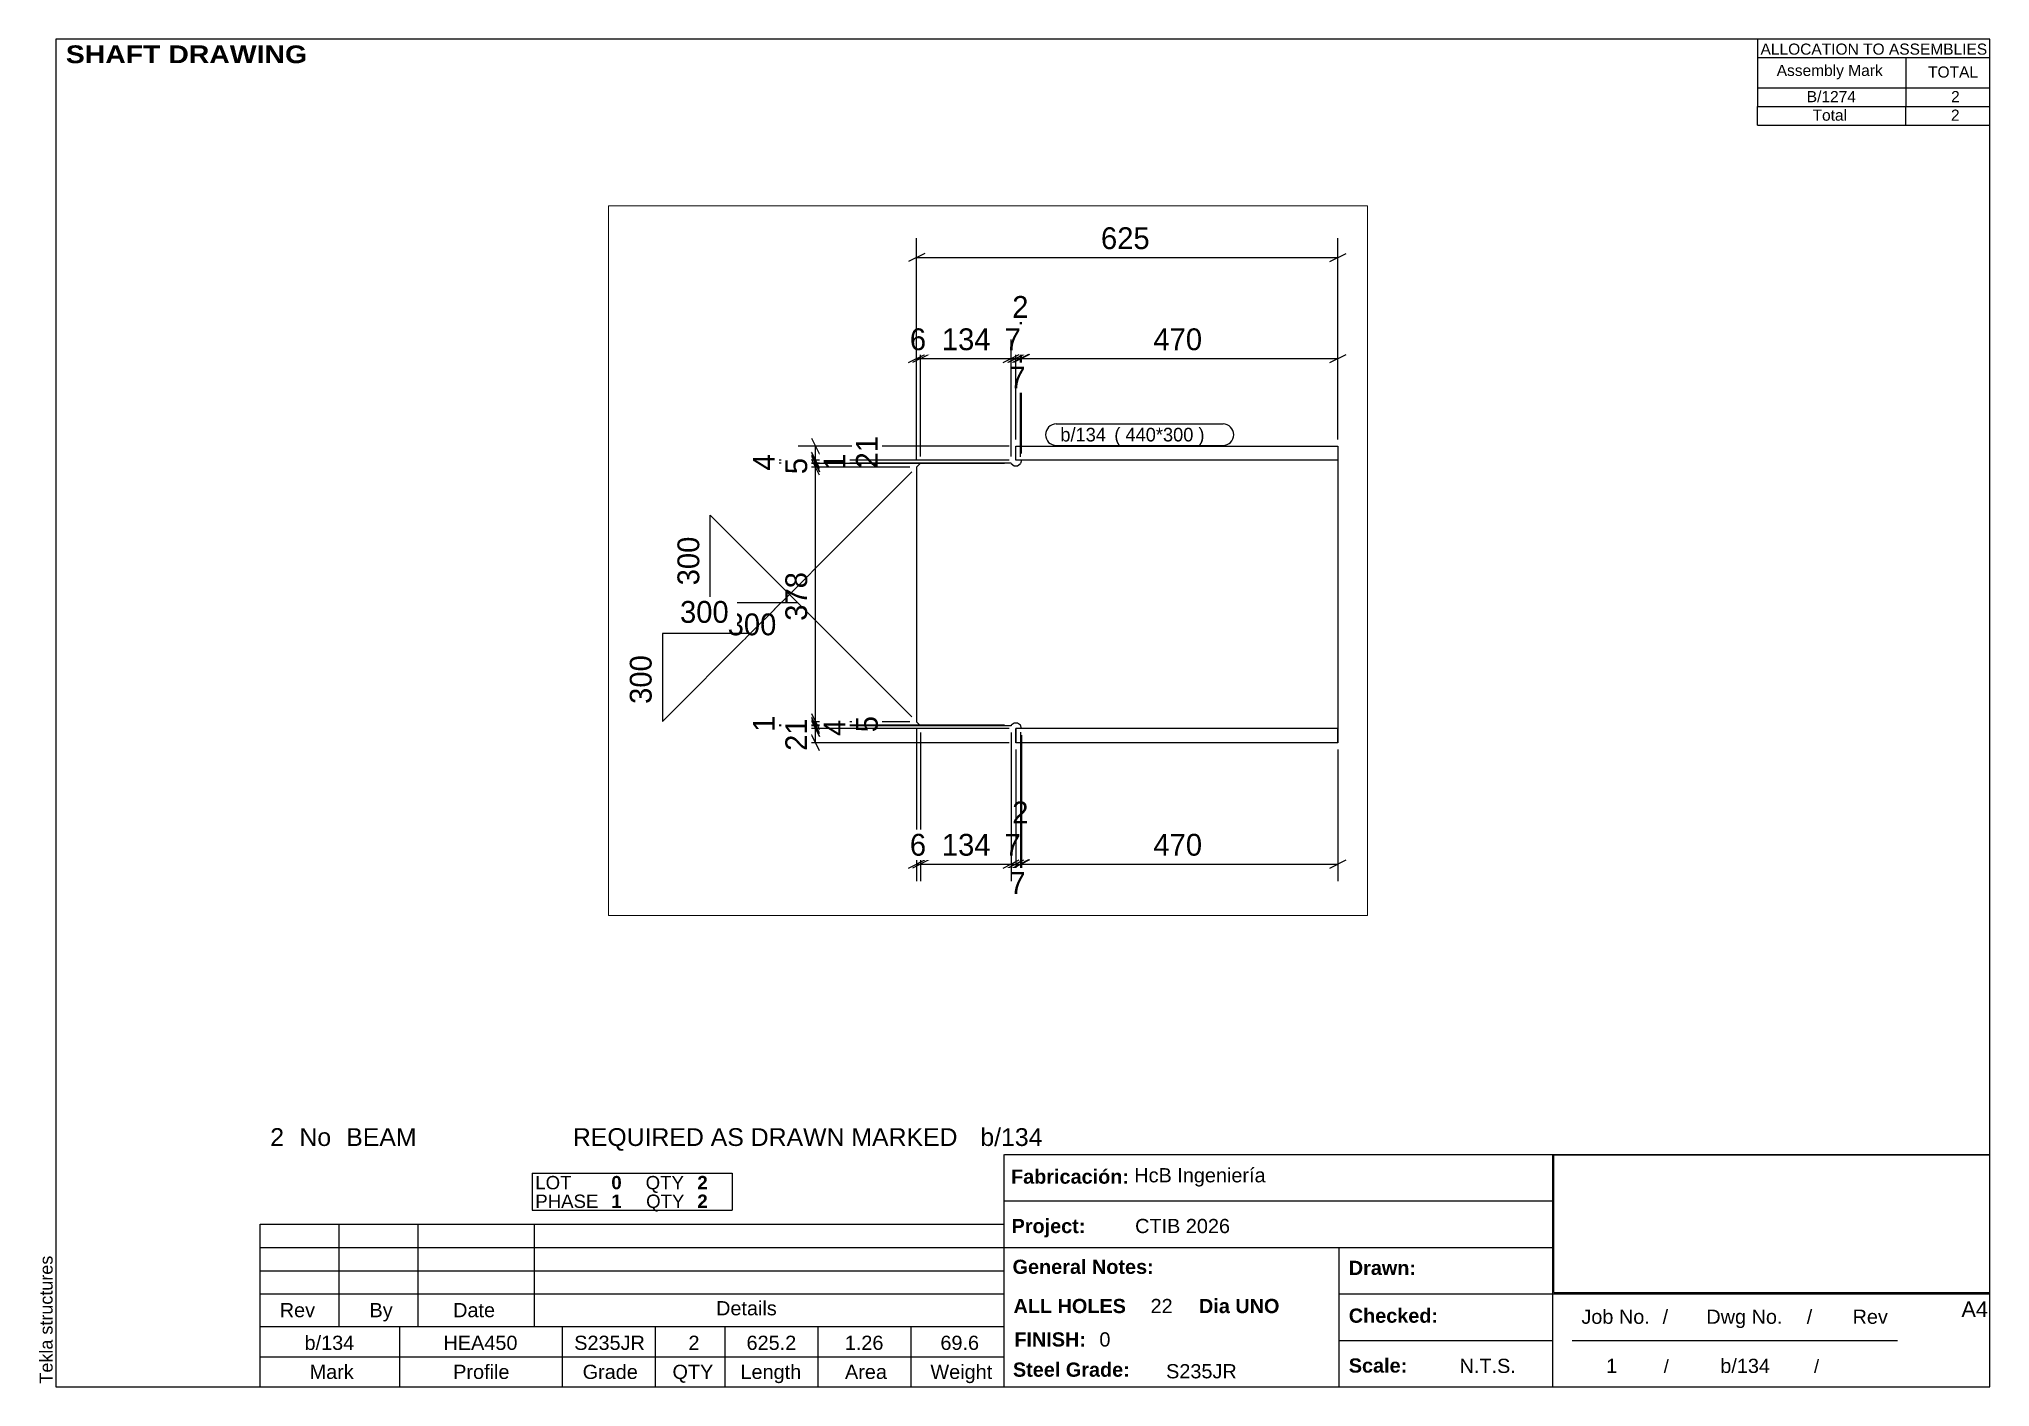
# Paper-space layout 'Layout1' of a CAD drawing. Header units: millimetres. Extents: x 2 to 292, y 5 to 205.
# The model-space entities are those that its viewports show. They can reach past a viewport. Long polylines and large blocks are cut down to what shows.
import ezdxf

# ---------------------------------------------------------------- set-up
doc = ezdxf.new("R2010")
doc.units = ezdxf.units.MM
doc.linetypes.add('DXK_LINE_DOT4', pattern=[0.9408, 0.4704, -0.4704])
doc.layers.add('Viewport layer', color=7, linetype='Continuous', plot=False)
doc.styles.add('Arial', font='ARIAL.TTF', dxfattribs={"height": 0.2})
doc.styles.add('Arial Black', font='ARIBLK.TTF', dxfattribs={"height": 0.2})
doc.styles.add('Arial Bold', font='ARIALBD.TTF', dxfattribs={"height": 0.2})
doc.styles.add('Comic Sans MS', font='COMIC.TTF', dxfattribs={"height": 0.2})

msp = doc.modelspace()

# ---------------------------------------------------------------- linework, layer by layer
at = {"color": 8, "linetype": 'Continuous'}
for p, q in [((1082.5, 706.4), (1082.5, 1004.8)), ((469.2, 982.4), (445.2, 970.4)), ((457.2, 976.4), (1082.5, 976.4)), ((1070.5, 970.4), (1094.5, 982.4)), ((611.3, 680.5), (611.3, 902.8)), ((612.9, 685.4), (612.9, 902.8)), ((457.2, 675.2), (457.2, 854.8)), ((463.2, 681.2), (463.2, 854.8)), ((463.2, 681.2), (463.2, 854.8)), ((604.5, 706.4), (604.5, 852)), ((611.3, 680.5), (611.3, 852)), ((612.9, 685.4), (612.9, 854.8)), ((1082.5, 706.4), (1082.5, 854.8)), ((445.2, 820.4), (469.2, 832.4)), ((475.2, 832.4), (451.2, 820.4)), ((457.2, 826.4), (463.2, 826.4)), ((592.5, 820.4), (616.5, 832.4)), ((599.3, 820.4), (623.3, 832.4)), ((623.3, 832.4), (599.3, 820.4)), ((624.9, 832.4), (600.9, 820.4)), ((624.9, 832.4), (600.9, 820.4)), ((604.5, 826.4), (611.3, 826.4)), ((611.3, 826.4), (612.9, 826.4)), ((612.9, 826.4), (1082.5, 826.4)), ((1070.5, 820.4), (1094.5, 832.4)), ((594.5, 696.4), (281.6, 696.4)), ((301.2, 708.4), (313.2, 684.4)), ((307.2, 675.4), (307.2, 696.4)), ((594.5, 675.4), (281.6, 675.4)), ((313.2, 663.4), (301.2, 687.4)), ((301.2, 687.4), (313.2, 663.4)), ((313.2, 659.2), (301.2, 683.2)), ((301.2, 683.2), (313.2, 659.2)), ((313.2, 658.5), (301.2, 682.5)), ((313.2, 653.2), (301.2, 677.2)), ((307.2, 671.2), (307.2, 675.4)), ((307.2, 670.5), (307.2, 671.2)), ((447.2, 665.2), (278.8, 665.2)), ((307.2, 287.6), (307.2, 665.2)), ((150.7, 463.8), (150.7, 594.1)), ((80, 418.3), (80, 288)), ((301.2, 299.6), (313.2, 275.6)), ((301.2, 299.6), (313.2, 275.6)), ((313.2, 270.3), (301.2, 294.3)), ((301.2, 294.3), (313.2, 270.3)), ((313.2, 269.6), (301.2, 293.6)), ((301.2, 293.6), (313.2, 269.6)), ((447.2, 287.6), (278.8, 287.6)), ((447.2, 287.6), (281.6, 287.6)), ((587.7, 282.3), (281.6, 282.3)), ((313.2, 265.4), (301.2, 289.4)), ((307.2, 282.3), (307.2, 287.6)), ((307.2, 281.6), (307.2, 282.3)), ((307.2, 277.4), (307.2, 281.6)), ((457.2, 277.6), (457.2, 50.8)), ((463.2, 271.6), (463.2, 50.8)), ((463.2, 271.6), (463.2, 50.8)), ((597.5, 271.6), (597.5, 50.8)), ((604.5, 246.4), (604.5, 50.8)), ((1082.5, 246.4), (1082.5, 50.8)), ((445.2, 70.4), (469.2, 82.4)), ((475.2, 82.4), (451.2, 70.4)), ((457.2, 76.4), (463.2, 76.4)), ((585.5, 70.4), (609.5, 82.4)), ((616.5, 82.4), (592.5, 70.4)), ((597.5, 76.4), (604.5, 76.4)), ((1070.5, 70.4), (1094.5, 82.4))]:
    msp.add_line(p, q, dxfattribs=at)
at = {"color": 7, "linetype": 'Continuous'}
for p, q in [((604.5, 696.4), (1082.5, 696.4)), ((604.5, 675.4), (604.5, 696.4)), ((1082.5, 696.4), (1082.5, 277.4)), ((463.2, 671.2), (457.2, 665.2)), ((597.5, 671.2), (463.2, 671.2)), ((597.7, 670.5), (597.5, 671.2)), ((597.7, 670.5), (601.9, 667.4)), ((601.9, 667.4), (607.1, 667.4)), ((1082.5, 675.4), (604.5, 675.4)), ((607.1, 667.4), (611.3, 670.5)), ((612.9, 675.4), (611.3, 670.5)), ((457.2, 665.2), (457.2, 287.6)), ((463.2, 281.6), (457.2, 287.6)), ((597.5, 281.6), (463.2, 281.6)), ((597.7, 282.3), (597.5, 281.6)), ((601.9, 285.4), (597.7, 282.3)), ((607.1, 285.4), (601.9, 285.4)), ((1082.5, 277.4), (604.5, 277.4)), ((604.5, 277.4), (604.5, 256.4)), ((611.3, 282.3), (607.1, 285.4)), ((612.9, 277.4), (611.3, 282.3)), ((1082.5, 277.4), (1082.5, 256.4)), ((1082.5, 256.4), (604.5, 256.4))]:
    msp.add_line(p, q, dxfattribs=at)
at = {"color": 7, "linetype": 'DXK_LINE_DOT4'}
for p, q in [((604.5, 675.4), (604.5, 696.4)), ((597.7, 670.5), (597.5, 671.2)), ((597.5, 281.6), (597.7, 282.3)), ((604.5, 256.4), (604.5, 277.4)), ((1082.5, 256.4), (1082.5, 277.4))]:
    msp.add_line(p, q, dxfattribs=at)

# ---------------------------------------------------------------- next in the draw order: wipeouts: each hides what was drawn before it
at = {"color": 0}
for points in [[(815.4, 982.4), (815.4, 1027.2), (724.4, 1027.2), (724.4, 982.4)], [(631.5, 880.4), (631.5, 925.2), (592.7, 925.2), (592.7, 880.4)], [(893.2, 832.4), (893.2, 877.2), (802.2, 877.2), (802.2, 832.4)], [(627.3, 775.6), (627.3, 820.4), (588.5, 820.4), (588.5, 775.6)], [(406, 714.9), (361.2, 714.9), (361.2, 656.9), (406, 656.9)], [(744.6, 703.4), (744.6, 723.4), (670.5, 723.4), (670.5, 703.4)], [(301.2, 521.9), (256.4, 521.9), (256.4, 430.9), (301.2, 430.9)], [(406, 304.4), (361.2, 304.4), (361.2, 265.5), (406, 265.5)], [(620.4, 82.4), (620.4, 127.2), (581.5, 127.2), (581.5, 82.4)]]:
    msp.add_wipeout(points, dxfattribs=at)

# ---------------------------------------------------------------- next in the draw order: linework, layer by layer
at = {"color": 8, "linetype": 'Continuous'}
for p, q in [((597.5, 681.2), (597.5, 854.8)), ((604.5, 706.4), (604.5, 854.8)), ((585.5, 820.4), (609.5, 832.4)), ((616.5, 832.4), (592.5, 820.4)), ((597.5, 826.4), (604.5, 826.4)), ((594.5, 675.4), (230.8, 675.4)), ((587.5, 671.2), (230.8, 671.2)), ((587.5, 671.2), (281.6, 671.2)), ((587.7, 670.5), (281.6, 670.5)), ((281, 463.8), (150.7, 594.1)), ((281, 463.8), (150.7, 463.8)), ((587.7, 282.3), (230.8, 282.3)), ((587.5, 281.6), (230.8, 281.6)), ((587.5, 281.6), (281.6, 281.6)), ((594.5, 277.4), (281.6, 277.4)), ((611.3, 272.3), (611.3, 50.8)), ((612.9, 267.4), (612.9, 50.8)), ((592.5, 70.4), (616.5, 82.4)), ((599.3, 70.4), (623.3, 82.4)), ((623.3, 82.4), (599.3, 70.4)), ((624.9, 82.4), (600.9, 70.4)), ((624.9, 82.4), (600.9, 70.4)), ((604.5, 76.4), (611.3, 76.4)), ((611.3, 76.4), (612.9, 76.4)), ((612.9, 76.4), (1082.5, 76.4))]:
    msp.add_line(p, q, dxfattribs=at)

# ---------------------------------------------------------------- next in the draw order: texts
at = {"color": 3, "style": 'Comic Sans MS'}
for s, height, p in [('625', 32.38, (730.8, 988.8)), ('2', 32.4, (599.1, 886.8)), ('470', 32.38, (808.6, 838.8)), ('7', 32.4, (594.9, 782)), ('7', 32.4, (587.9, 88.8))]:
    msp.add_text(s, height=height, dxfattribs=at).set_placement(p)
for s, height, p in [('21', 32.38, (399.6, 663.3)), ('378', 32.38, (294.8, 437.3)), ('5', 32.4, (399.6, 271.9))]:
    msp.add_text(s, height=height, rotation=90.0002, dxfattribs=at).set_placement(p)

# ---------------------------------------------------------------- next in the draw order: wipeouts: each hides what was drawn before it
at = {"color": 0}
msp.add_wipeout([(744.6, 703.4), (744.6, 723.4), (670.5, 723.4), (670.5, 703.4)], dxfattribs=at)

# ---------------------------------------------------------------- next in the draw order: linework, layer by layer
at = {"color": 7, "linetype": 'Continuous'}
msp.add_arc((664.5, 713.4), 16, 90, 270, dxfattribs=at)

# ---------------------------------------------------------------- next in the draw order: wipeouts: each hides what was drawn before it
at = {"color": 0}
for points in [[(620.4, 832.4), (620.4, 877.2), (581.5, 877.2), (581.5, 832.4)], [(905.9, 703.4), (905.9, 723.4), (750.6, 723.4), (750.6, 703.4)], [(253.2, 692.7), (208.4, 692.7), (208.4, 653.9), (253.2, 653.9)], [(358, 686.8), (313.2, 686.8), (313.2, 654.8), (358, 654.8)], [(141.1, 574.5), (96.3, 574.5), (96.3, 483.5), (141.1, 483.5)], [(261.4, 409.4), (261.4, 454.2), (170.4, 454.2), (170.4, 409.4)], [(253.2, 298), (208.4, 298), (208.4, 266), (253.2, 266)], [(358, 298.9), (313.2, 298.9), (313.2, 260.1), (358, 260.1)], [(631.5, 130.4), (631.5, 175.2), (592.7, 175.2), (592.7, 130.4)], [(893.2, 82.4), (893.2, 127.2), (802.2, 127.2), (802.2, 82.4)]]:
    msp.add_wipeout(points, dxfattribs=at)

# ---------------------------------------------------------------- next in the draw order: linework, layer by layer
at = {"color": 8, "linetype": 'Continuous'}
for p, q in [((597.5, 681.2), (597.5, 854.8)), ((463.2, 826.4), (597.5, 826.4)), ((585.5, 820.4), (609.5, 832.4)), ((587.7, 670.5), (278.8, 670.5)), ((301.2, 682.5), (313.2, 658.5)), ((313.2, 653.2), (301.2, 677.2)), ((307.2, 665.2), (307.2, 670.5)), ((447.2, 665.2), (278.8, 665.2)), ((210.3, 418.3), (80, 288)), ((210.3, 418.3), (80, 418.3)), ((594.5, 277.4), (278.8, 277.4)), ((301.2, 289.4), (313.2, 265.4)), ((313.2, 244.4), (301.2, 268.4)), ((307.2, 256.4), (307.2, 277.4)), ((611.3, 272.3), (611.3, 48)), ((612.9, 267.4), (612.9, 50.8)), ((594.5, 256.4), (278.8, 256.4)), ((604.5, 246.4), (604.5, 48))]:
    msp.add_line(p, q, dxfattribs=at)

# ---------------------------------------------------------------- next in the draw order: texts
at = {"color": 3, "style": 'Comic Sans MS'}
for s, height, p in [('7', 32.4, (587.9, 838.8)), ('300', 32.38, (176.8, 415.8)), ('2', 32.4, (599.1, 136.8)), ('470', 32.38, (808.6, 88.8))]:
    msp.add_text(s, height=height, dxfattribs=at).set_placement(p)
for s, height, p in [('4', 32.4, (246.8, 660.3)), ('1', 32.4, (351.6, 661.2)), ('300', 32.38, (134.7, 489.9)), ('1', 32.4, (246.8, 272.4)), ('4', 32.4, (351.6, 266.5))]:
    msp.add_text(s, height=height, rotation=90.0002, dxfattribs=at).set_placement(p)

# ---------------------------------------------------------------- next in the draw order: wipeouts: each hides what was drawn before it
at = {"color": 0}
msp.add_wipeout([(905.9, 703.4), (905.9, 723.4), (750.6, 723.4), (750.6, 703.4)], dxfattribs=at)

# ---------------------------------------------------------------- next in the draw order: linework, layer by layer
at = {"color": 7, "linetype": 'Continuous'}
for p, q in [((664.5, 729.4), (911.9, 729.4)), ((664.5, 697.4), (911.9, 697.4))]:
    msp.add_line(p, q, dxfattribs=at)
msp.add_arc((911.9, 713.4), 16, 270, 90, dxfattribs=at)

# ---------------------------------------------------------------- next in the draw order: texts
at = {"color": 3, "style": 'Comic Sans MS'}
for s, height, p in [('b/134', 20.23, (670.5, 703.4)), ('(\xa0440*300\xa0) ', 20.234, (750.6, 703.4))]:
    msp.add_text(s, height=height, dxfattribs=at).set_placement(p)

# ---------------------------------------------------------------- next in the draw order: wipeouts: each hides what was drawn before it
at = {"color": 0}
for points in [[(572.4, 832.4), (572.4, 877.2), (488.3, 877.2), (488.3, 832.4)], [(301.2, 687.3), (256.4, 687.3), (256.4, 648.4), (301.2, 648.4)], [(190.7, 427.9), (190.7, 472.7), (99.7, 472.7), (99.7, 427.9)], [(70.4, 398.6), (25.6, 398.6), (25.6, 307.6), (70.4, 307.6)], [(301.2, 295.9), (256.4, 295.9), (256.4, 237.9), (301.2, 237.9)], [(627.3, 25.6), (627.3, 70.4), (588.5, 70.4), (588.5, 25.6)]]:
    msp.add_wipeout(points, dxfattribs=at)

# ---------------------------------------------------------------- next in the draw order: linework, layer by layer
at = {"color": 8, "linetype": 'Continuous'}
for p, q in [((475.2, 832.4), (451.2, 820.4)), ((450.2, 658.1), (210.3, 418.3)), ((450.2, 294.7), (281, 463.8)), ((597.5, 271.6), (597.5, 50.8)), ((463.2, 76.4), (597.5, 76.4)), ((585.5, 70.4), (609.5, 82.4))]:
    msp.add_line(p, q, dxfattribs=at)

# ---------------------------------------------------------------- next in the draw order: texts
at = {"color": 3, "style": 'Comic Sans MS'}
for s, height, p in [('134', 32.38, (494.7, 838.8)), ('300', 32.38, (106.1, 434.3)), ('7', 32.4, (594.9, 32))]:
    msp.add_text(s, height=height, dxfattribs=at).set_placement(p)
for s, height, p in [('5', 32.4, (294.8, 654.8)), ('300', 32.38, (64, 314)), ('21', 32.38, (294.8, 244.3))]:
    msp.add_text(s, height=height, rotation=90.0002, dxfattribs=at).set_placement(p)

# ---------------------------------------------------------------- next in the draw order: wipeouts: each hides what was drawn before it
at = {"color": 0}
for points in [[(479.7, 832.4), (479.7, 877.2), (440.8, 877.2), (440.8, 832.4)], [(572.4, 82.4), (572.4, 127.2), (488.3, 127.2), (488.3, 82.4)]]:
    msp.add_wipeout(points, dxfattribs=at)

# ---------------------------------------------------------------- next in the draw order: linework, layer by layer
at = {"color": 8, "linetype": 'Continuous'}
for p, q in [((457.2, 675.2), (457.2, 1004.8)), ((475.2, 82.4), (451.2, 70.4))]:
    msp.add_line(p, q, dxfattribs=at)

# ---------------------------------------------------------------- next in the draw order: texts
at = {"color": 3, "style": 'Comic Sans MS'}
for s, height, p in [('6', 32.4, (447.2, 838.8)), ('134', 32.38, (494.7, 88.8))]:
    msp.add_text(s, height=height, dxfattribs=at).set_placement(p)

# ---------------------------------------------------------------- next in the draw order: wipeouts: each hides what was drawn before it
at = {"color": 0}
msp.add_wipeout([(479.7, 82.4), (479.7, 127.2), (440.8, 127.2), (440.8, 82.4)], dxfattribs=at)

# ---------------------------------------------------------------- next in the draw order: texts
at = {"color": 3, "style": 'Comic Sans MS'}
msp.add_text('6', height=32.4, dxfattribs=at).set_placement((447.2, 88.8))

psp = doc.layouts.get("Layout1")

# ---------------------------------------------------------------- linework, layer by layer
at = {"color": 5, "linetype": 'Continuous'}
for p, q in [((292, 205), (5, 205)), ((5, 205), (5, 5)), ((292, 5), (292, 205)), ((5, 5), (292, 5))]:
    psp.add_line(p, q, dxfattribs=at)
at = {"color": 7, "linetype": 'Continuous'}
for p, q in [((257.51, 205), (257.51, 197.75)), ((257.57, 202.24), (292, 202.24)), ((279.49, 202.24), (279.49, 197.75)), ((257.51, 197.75), (257.51, 195)), ((257.57, 197.75), (292, 197.75)), ((279.49, 197.75), (279.49, 195)), ((257.51, 192.23), (257.51, 194.99)), ((257.54, 194.99), (292, 194.99)), ((279.49, 192.23), (279.49, 194.99)), ((257.51, 192.23), (292, 192.23)), ((145.72, 5), (145.72, 39.5)), ((145.75, 39.5), (292, 39.5)), ((227.14, 5), (227.14, 39.5)), ((75.68, 36.74), (105.35, 36.74)), ((75.68, 36.74), (75.68, 33.98)), ((105.35, 36.74), (105.35, 33.98)), ((75.68, 33.98), (75.68, 31.22)), ((105.35, 33.98), (105.35, 31.22)), ((145.72, 32.6), (227.14, 32.6)), ((35.31, 13.97), (35.31, 29.15)), ((35.31, 29.15), (145.71, 29.15)), ((47.04, 13.97), (47.04, 29.15)), ((58.77, 13.97), (58.77, 29.15)), ((75.68, 31.22), (105.35, 31.22)), ((76.02, 13.97), (76.02, 29.15)), ((145.71, 13.97), (145.71, 29.15)), ((35.31, 25.7), (145.71, 25.7)), ((145.72, 25.7), (227.14, 25.7)), ((195.4, 5), (195.4, 25.7)), ((35.31, 22.25), (145.71, 22.25)), ((35.31, 18.8), (145.71, 18.8)), ((195.4, 18.8), (292, 18.8)), ((35.31, 13.96), (145.71, 13.97)), ((35.31, 9.49), (35.31, 13.96)), ((56.01, 9.49), (56.01, 13.97)), ((80.16, 9.49), (80.16, 13.97)), ((93.96, 9.49), (93.96, 13.97)), ((104.31, 9.49), (104.31, 13.97)), ((118.11, 9.49), (118.11, 13.97)), ((131.91, 9.49), (131.91, 13.97)), ((195.4, 11.9), (227.14, 11.9)), ((229.99, 11.92), (278.29, 11.92)), ((35.31, 9.48), (145.72, 9.49)), ((35.31, 5), (35.31, 9.48)), ((56.01, 5), (56.01, 9.48)), ((80.16, 5), (80.16, 9.48)), ((93.96, 5), (93.96, 9.48)), ((104.31, 5), (104.31, 9.48)), ((118.11, 5), (118.11, 9.48)), ((131.91, 5), (131.91, 9.48))]:
    psp.add_line(p, q, dxfattribs=at)
at = {"color": 2, "linetype": 'Continuous'}
for p, q in [((227.28, 39.46), (291.86, 39.46)), ((227.29, 19.02), (227.29, 39.46)), ((291.96, 19.03), (291.96, 39.47)), ((227.28, 19.03), (291.86, 19.03))]:
    psp.add_line(p, q, dxfattribs=at)

# ---------------------------------------------------------------- texts
at = {"color": 7}
for s, height, style, p in [(' SHAFT DRAWING', 2.6342, 'Arial Black', (5.3, 201.42)), ('ALLOCATION TO ASSEMBLIES', 1.6475, 'Arial', (257.95, 202.68)), ('Assembly Mark', 1.6475, 'Arial', (260.35, 199.52)), ('TOTAL', 1.648, 'Arial', (282.81, 199.28)), ('2', 2.64, 'Arial', (36.8, 40.76)), ('REQUIRED AS DRAWN MARKED', 2.636, 'Arial', (81.71, 40.76)), ('b/134', 2.636, 'Arial', (142.18, 40.76)), ('No', 2.636, 'Arial', (41.13, 40.76)), ('BEAM', 2.636, 'Arial', (48.08, 40.76)), ('b/134', 2.109, 'Arial', (41.89, 10.5)), ('HEA450', 2.109, 'Arial', (62.51, 10.5)), ('S235JR', 2.109, 'Arial', (81.91, 10.5)), ('2', 2.11, 'Arial', (98.86, 10.5)), ('625.2', 2.109, 'Arial', (107.48, 10.5)), ('1.26', 2.109, 'Arial', (122.06, 10.5)), ('69.6', 2.109, 'Arial', (136.25, 10.5)), ('FINISH:', 2.107, 'Arial Bold', (147.22, 11)), ('0', 2.11, 'Arial', (159.84, 11))]:
    psp.add_text(s, height=height, dxfattribs=dict(at, style=style)).set_placement(p)
at = {"color": 7, "linetype": 'Continuous'}
for s, height, style, p in [('B/1274', 1.648, 'Arial', (264.81, 195.63)), ('2', 1.65, 'Arial', (286.23, 195.63)), ('Total', 1.648, 'Arial', (265.67, 192.88)), ('2', 1.65, 'Arial', (286.21, 192.88)), ('LOT', 1.977, 'Arial', (76.13, 34.33)), ('0', 1.98, 'Arial Bold', (87.41, 34.33)), ('QTY', 1.977, 'Arial', (92.51, 34.33)), ('2', 1.98, 'Arial Bold', (100.18, 34.33)), ('Fabricación:', 2.1074, 'Arial Bold', (146.73, 35.16)), ('HcB Ingeniería', 2.1088, 'Arial', (165.02, 35.36)), ('PHASE', 1.977, 'Arial', (76.13, 31.57)), ('1', 1.98, 'Arial Bold', (87.41, 31.57)), ('QTY', 1.977, 'Arial', (92.58, 31.57)), ('2', 1.98, 'Arial Bold', (100.18, 31.57)), ('Project:', 2.107, 'Arial Bold', (146.81, 27.83)), ('CTIB 2026', 2.109, 'Arial', (165.14, 27.83)), ('General Notes:', 2.1074, 'Arial Bold', (146.96, 21.78)), ('Drawn:', 2.107, 'Arial Bold', (196.85, 21.62)), ('Rev', 2.109, 'Arial', (38.21, 15.35)), ('By', 2.109, 'Arial', (51.53, 15.35)), ('Date', 2.109, 'Arial', (63.94, 15.35)), ('Details', 2.109, 'Arial', (102.96, 15.63)), ('ALL HOLES', 2.107, 'Arial Bold', (147.1, 15.96)), ('22', 2.109, 'Arial', (167.43, 15.96)), ('Dia UNO', 2.107, 'Arial Bold', (174.62, 15.96)), ('A4', 2.307, 'Arial', (287.76, 15.38)), ('Checked:', 2.107, 'Arial Bold', (196.85, 14.53)), ('Job No.', 2.109, 'Arial', (231.37, 14.37)), ('/', 2.11, 'Arial', (243.42, 14.37)), ('Dwg No.', 2.109, 'Arial', (249.91, 14.37)), ('/', 2.11, 'Arial', (264.81, 14.37)), ('Rev', 2.109, 'Arial', (271.61, 14.37)), ('Steel Grade:', 2.1074, 'Arial Bold', (147.01, 6.52)), ('Scale:', 2.107, 'Arial Bold', (196.85, 7.13)), ('N.T.S.', 2.109, 'Arial', (213.29, 7.08)), ('1', 2.11, 'Arial', (235.04, 7.08)), ('/', 1.98, 'Arial', (243.58, 7.08)), ('b/134', 2.109, 'Arial', (251.98, 7.08)), ('/', 1.98, 'Arial', (265.88, 7.08)), ('Mark', 2.109, 'Arial', (42.64, 6.19)), ('Profile', 2.109, 'Arial', (63.95, 6.19)), ('Grade', 2.109, 'Arial', (83.16, 6.19)), ('QTY', 2.109, 'Arial', (96.49, 6.19)), ('Length', 2.109, 'Arial', (106.58, 6.19)), ('Area', 2.109, 'Arial', (122.09, 6.19)), ('Weight', 2.109, 'Arial', (134.77, 6.19)), ('S235JR', 2.109, 'Arial', (169.74, 6.28))]:
    psp.add_text(s, height=height, dxfattribs=dict(at, style=style)).set_placement(p)
at = {"color": 174, "linetype": 'Continuous', "style": 'Arial'}
psp.add_text('Tekla structures', height=1.9102, rotation=90, dxfattribs=at).set_placement((4.5, 5.5))

# ---------------------------------------------------------------- viewports
at = {"layer": 'Viewport layer', "view_target_point": (563.25, 526.4)}
psp.add_viewport(center=(143.32, 127.59), size=(112.65, 105.28), view_center_point=(0, 0), view_height=1052.8, dxfattribs=at)

doc.saveas('drawing.dxf')
